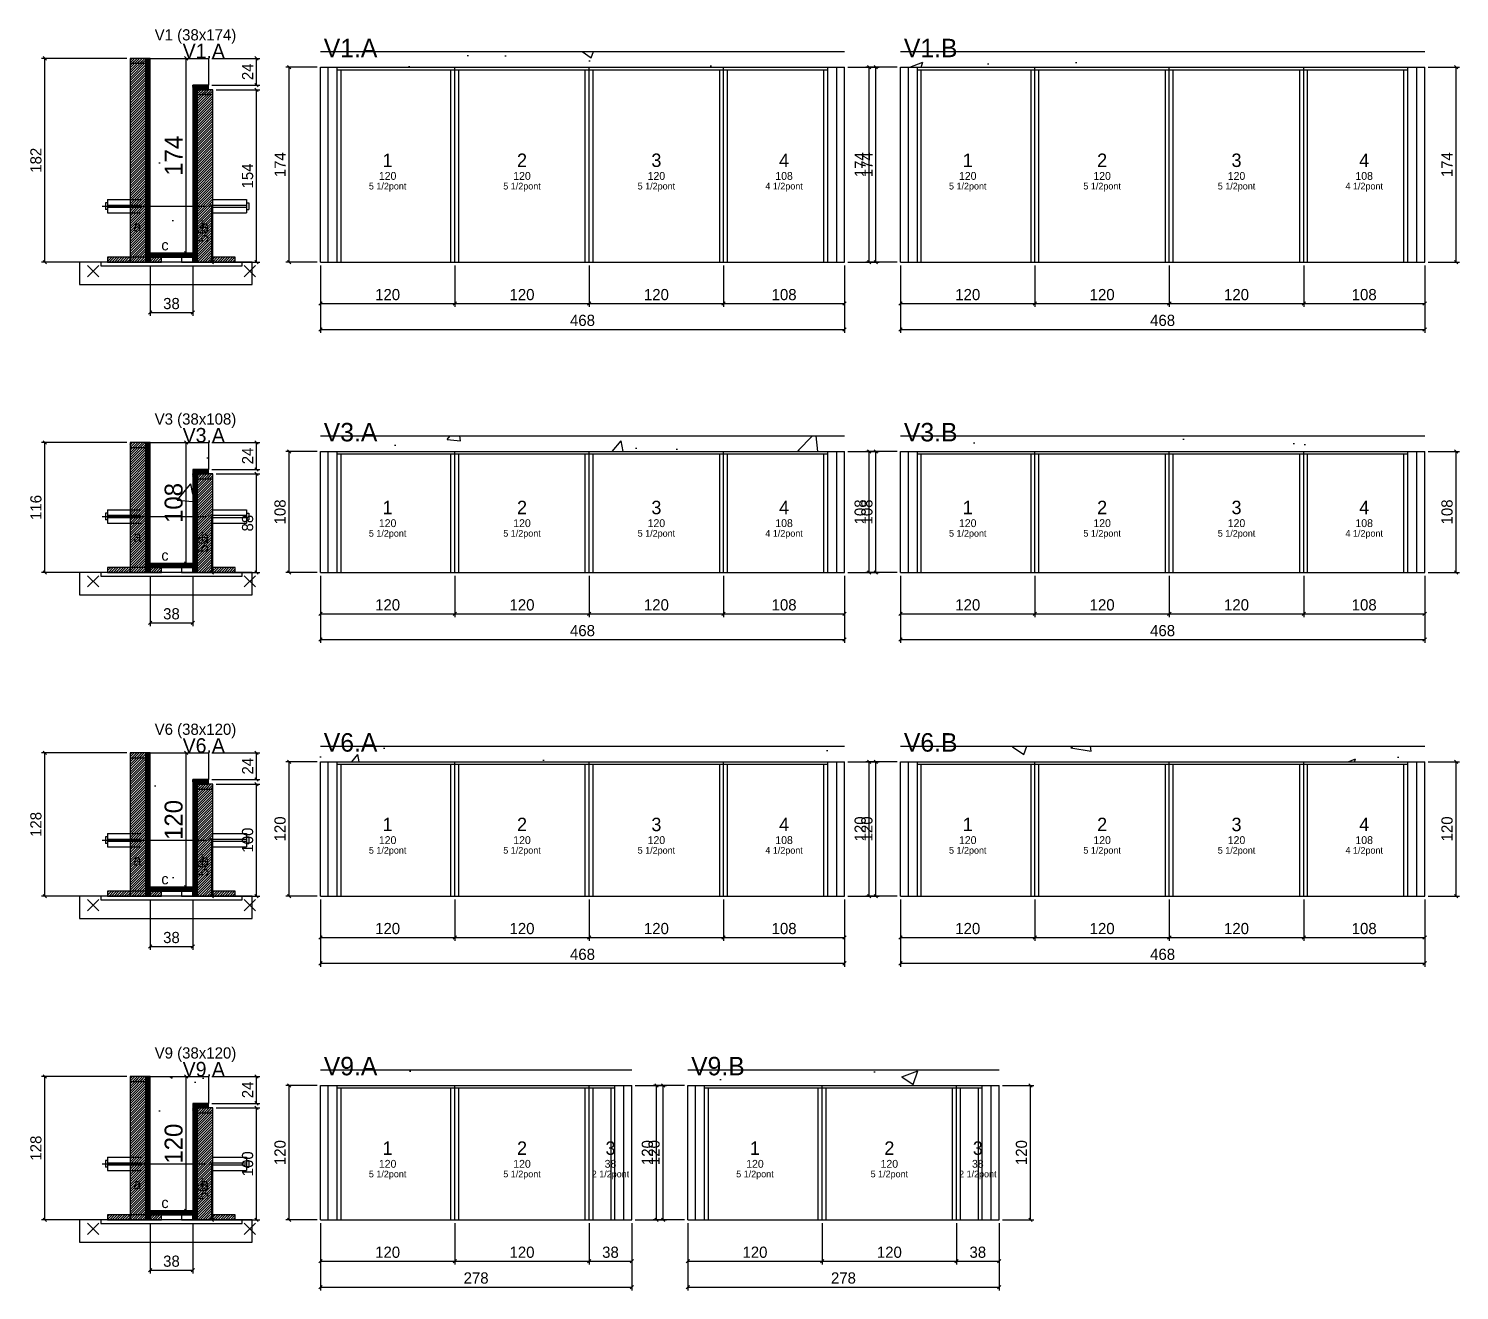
# Model space of a CAD drawing. Extents: x -69 to 3070, y -7854 to 1250.
# Drawn here: x -69 to 1209, y -7854 to -6727 of the extents above; entities that cross this region are included whole.
import ezdxf
from ezdxf.enums import TextEntityAlignment as Align

# ---------------------------------------------------------------- set-up
doc = ezdxf.new("R2010")
doc.units = 0
for name, color, linetype in [('5', 5, 'Continuous'), ('barrote', 126, 'Continuous'), ('CONCRETO', 251, 'Continuous'), ('COTA', 241, 'Continuous'), ('Cota Seção (2x)', 241, 'Continuous'), ('detalhes', 7, 'Continuous'), ('Hachura', 251, 'Continuous'), ('Madeira', 126, 'Continuous'), ('NOMENCLATURA', 7, 'Continuous'), ('Painéis', 200, 'Continuous'), ('presilha', 224, 'Continuous'), ('SARR_2.2x7', 40, 'Continuous'), ('SARR_3.5x7', 81, 'Continuous'), ('SCO-LAJ', 224, 'Continuous'), ('TENSOR', 224, 'Continuous'), ('texto', 7, 'Continuous'), ('Texto Seção', 7, 'Continuous')]:
    doc.layers.add(name, color=color, linetype=linetype)
doc.dimstyles.new('PAINEL', dxfattribs={"dimtxt": 10, "dimasz": 3, "dimexe": 3, "dimexo": 3, "dimgap": 3, "dimtad": 1, "dimblk": 'OBLIQUE', "dimblk1": 'OBLIQUE', "dimcen": 2.5, "dimclrd": 4, "dimclre": 4, "dimclrt": 240, "dimazin": 3, "dimtfac": 1, "dimtmove": 0, "dimatfit": 3})
doc.dimstyles.new('SECAO2X', dxfattribs={"dimtxt": 16, "dimasz": 3, "dimexe": 3, "dimexo": 3, "dimgap": 3, "dimtad": 1, "dimblk": 'OBLIQUE', "dimblk1": 'OBLIQUE', "dimcen": 2.5, "dimclrd": 4, "dimclre": 4, "dimclrt": 240, "dimazin": 3, "dimtfac": 1, "dimtmove": 0, "dimatfit": 3})

# ---------------------------------------------------------------- blocks, each defined once
blk = doc.blocks.new('_OBLIQUE')
at = {"color": 0, "linetype": 'BYBLOCK'}
blk.add_line((-0.5, -0.5), (0.5, 0.5), dxfattribs=at)

msp = doc.modelspace()

# ---------------------------------------------------------------- hatches: boundary and pattern name
at = {"layer": 'Hachura'}
h = msp.add_hatch(dxfattribs=at)
h.set_pattern_fill('ANSI31', scale=0.5)
h.paths.add_polyline_path([(22, -6936), (36, -6936), (36, -6754), (22, -6754)])
h = msp.add_hatch(dxfattribs=at)
h.set_pattern_fill('ANSI31', scale=0.5)
h.paths.add_polyline_path([(22, -6758.4), (36, -6758.4), (36, -6754), (22, -6754)])
h = msp.add_hatch(dxfattribs=at)
h.set_pattern_fill('SOLID')
h.paths.add_polyline_path([(36, -6936), (40, -6936), (40, -6754), (36, -6754)])
h = msp.add_hatch(dxfattribs=at)
h.set_pattern_fill('AR-CONC')
h.paths.add_polyline_path([(40, -6928), (40, -6754), (92, -6754), (92, -6778), (78, -6778), (78, -6928)])
h = msp.add_hatch(dxfattribs=at)
h.set_pattern_fill('AR-CONC', scale=0.8)
h.paths.add_polyline_path([(192, -6762), (660, -6762), (660, -6748), (192, -6748)])
h = msp.add_hatch(dxfattribs=at)
h.set_pattern_fill('AR-CONC', scale=0.8)
h.paths.add_polyline_path([(710, -6762), (1178, -6762), (1178, -6748), (710, -6748)])
h = msp.add_hatch(dxfattribs=at)
h.set_pattern_fill('SOLID')
h.paths.add_polyline_path([(78, -6782), (92, -6782), (92, -6778), (78, -6778)])
h = msp.add_hatch(dxfattribs=at)
h.set_pattern_fill('SOLID')
h.paths.add_polyline_path([(78, -6936), (82, -6936), (82, -6782), (78, -6782)])
h = msp.add_hatch(dxfattribs=at)
h.set_pattern_fill('ANSI31', scale=0.5)
h.paths.add_polyline_path([(82, -6936), (96, -6936), (96, -6782), (82, -6782)])
h = msp.add_hatch(dxfattribs=at)
h.set_pattern_fill('ANSI31', scale=0.5)
h.paths.add_polyline_path([(82, -6786.4), (96, -6786.4), (96, -6782), (82, -6782)])
h = msp.add_hatch(dxfattribs=at)
h.set_pattern_fill('ANSI31', scale=0.5)
h.paths.add_polyline_path([(2, -6936), (22, -6936), (22, -6931.6), (2, -6931.6)])
h = msp.add_hatch(dxfattribs=at)
h.set_pattern_fill('SOLID')
h.paths.add_polyline_path([(40, -6931.6), (78, -6931.6), (78, -6928), (40, -6928)])
h = msp.add_hatch(dxfattribs=at)
h.set_pattern_fill('ANSI31', scale=0.5)
h.paths.add_polyline_path([(40, -6936), (50, -6936), (50, -6931.6), (40, -6931.6)])
h = msp.add_hatch(dxfattribs=at)
h.set_pattern_fill('ANSI31', scale=0.5)
h.paths.add_polyline_path([(96, -6936), (116, -6936), (116, -6931.6), (96, -6931.6)])
h = msp.add_hatch(dxfattribs=at)
h.set_pattern_fill('ANSI31', scale=0.5)
h.paths.add_polyline_path([(22, -7213), (36, -7213), (36, -7097), (22, -7097)])
h = msp.add_hatch(dxfattribs=at)
h.set_pattern_fill('ANSI31', scale=0.5)
h.paths.add_polyline_path([(22, -7101.4), (36, -7101.4), (36, -7097), (22, -7097)])
h = msp.add_hatch(dxfattribs=at)
h.set_pattern_fill('SOLID')
h.paths.add_polyline_path([(36, -7213), (40, -7213), (40, -7097), (36, -7097)])
h = msp.add_hatch(dxfattribs=at)
h.set_pattern_fill('AR-CONC')
h.paths.add_polyline_path([(40, -7205), (40, -7097), (92, -7097), (92, -7121), (78, -7121), (78, -7205)])
h = msp.add_hatch(dxfattribs=at)
h.set_pattern_fill('AR-CONC', scale=0.8)
h.paths.add_polyline_path([(192, -7105), (660, -7105), (660, -7091), (192, -7091)])
h = msp.add_hatch(dxfattribs=at)
h.set_pattern_fill('AR-CONC', scale=0.8)
h.paths.add_polyline_path([(710, -7105), (1178, -7105), (1178, -7091), (710, -7091)])
h = msp.add_hatch(dxfattribs=at)
h.set_pattern_fill('SOLID')
h.paths.add_polyline_path([(78, -7125), (92, -7125), (92, -7121), (78, -7121)])
h = msp.add_hatch(dxfattribs=at)
h.set_pattern_fill('SOLID')
h.paths.add_polyline_path([(78, -7213), (82, -7213), (82, -7125), (78, -7125)])
h = msp.add_hatch(dxfattribs=at)
h.set_pattern_fill('ANSI31', scale=0.5)
h.paths.add_polyline_path([(82, -7213), (96, -7213), (96, -7125), (82, -7125)])
h = msp.add_hatch(dxfattribs=at)
h.set_pattern_fill('ANSI31', scale=0.5)
h.paths.add_polyline_path([(82, -7129.4), (96, -7129.4), (96, -7125), (82, -7125)])
h = msp.add_hatch(dxfattribs=at)
h.set_pattern_fill('SOLID')
h.paths.add_polyline_path([(40, -7208.6), (78, -7208.6), (78, -7205), (40, -7205)])
h = msp.add_hatch(dxfattribs=at)
h.set_pattern_fill('ANSI31', scale=0.5)
h.paths.add_polyline_path([(2, -7213), (22, -7213), (22, -7208.6), (2, -7208.6)])
h = msp.add_hatch(dxfattribs=at)
h.set_pattern_fill('ANSI31', scale=0.5)
h.paths.add_polyline_path([(40, -7213), (50, -7213), (50, -7208.6), (40, -7208.6)])
h = msp.add_hatch(dxfattribs=at)
h.set_pattern_fill('ANSI31', scale=0.5)
h.paths.add_polyline_path([(96, -7213), (116, -7213), (116, -7208.6), (96, -7208.6)])
h = msp.add_hatch(dxfattribs=at)
h.set_pattern_fill('AR-CONC', scale=0.8)
h.paths.add_polyline_path([(192, -7382), (660, -7382), (660, -7368), (192, -7368)])
h = msp.add_hatch(dxfattribs=at)
h.set_pattern_fill('AR-CONC', scale=0.8)
h.paths.add_polyline_path([(710, -7382), (1178, -7382), (1178, -7368), (710, -7368)])
h = msp.add_hatch(dxfattribs=at)
h.set_pattern_fill('ANSI31', scale=0.5)
h.paths.add_polyline_path([(22, -7502), (36, -7502), (36, -7374), (22, -7374)])
h = msp.add_hatch(dxfattribs=at)
h.set_pattern_fill('ANSI31', scale=0.5)
h.paths.add_polyline_path([(22, -7378.4), (36, -7378.4), (36, -7374), (22, -7374)])
h = msp.add_hatch(dxfattribs=at)
h.set_pattern_fill('SOLID')
h.paths.add_polyline_path([(36, -7502), (40, -7502), (40, -7374), (36, -7374)])
h = msp.add_hatch(dxfattribs=at)
h.set_pattern_fill('AR-CONC')
h.paths.add_polyline_path([(40, -7494), (40, -7374), (92, -7374), (92, -7398), (78, -7398), (78, -7494)])
h = msp.add_hatch(dxfattribs=at)
h.set_pattern_fill('SOLID')
h.paths.add_polyline_path([(78, -7402), (92, -7402), (92, -7398), (78, -7398)])
h = msp.add_hatch(dxfattribs=at)
h.set_pattern_fill('SOLID')
h.paths.add_polyline_path([(78, -7502), (82, -7502), (82, -7402), (78, -7402)])
h = msp.add_hatch(dxfattribs=at)
h.set_pattern_fill('ANSI31', scale=0.5)
h.paths.add_polyline_path([(82, -7502), (96, -7502), (96, -7402), (82, -7402)])
h = msp.add_hatch(dxfattribs=at)
h.set_pattern_fill('ANSI31', scale=0.5)
h.paths.add_polyline_path([(82, -7406.4), (96, -7406.4), (96, -7402), (82, -7402)])
h = msp.add_hatch(dxfattribs=at)
h.set_pattern_fill('ANSI31', scale=0.5)
h.paths.add_polyline_path([(2, -7502), (22, -7502), (22, -7497.6), (2, -7497.6)])
h = msp.add_hatch(dxfattribs=at)
h.set_pattern_fill('SOLID')
h.paths.add_polyline_path([(40, -7497.6), (78, -7497.6), (78, -7494), (40, -7494)])
h = msp.add_hatch(dxfattribs=at)
h.set_pattern_fill('ANSI31', scale=0.5)
h.paths.add_polyline_path([(40, -7502), (50, -7502), (50, -7497.6), (40, -7497.6)])
h = msp.add_hatch(dxfattribs=at)
h.set_pattern_fill('ANSI31', scale=0.5)
h.paths.add_polyline_path([(96, -7502), (116, -7502), (116, -7497.6), (96, -7497.6)])
h = msp.add_hatch(dxfattribs=at)
h.set_pattern_fill('ANSI31', scale=0.5)
h.paths.add_polyline_path([(22, -7791), (36, -7791), (36, -7663), (22, -7663)])
h = msp.add_hatch(dxfattribs=at)
h.set_pattern_fill('ANSI31', scale=0.5)
h.paths.add_polyline_path([(22, -7667.4), (36, -7667.4), (36, -7663), (22, -7663)])
h = msp.add_hatch(dxfattribs=at)
h.set_pattern_fill('SOLID')
h.paths.add_polyline_path([(36, -7791), (40, -7791), (40, -7663), (36, -7663)])
h = msp.add_hatch(dxfattribs=at)
h.set_pattern_fill('AR-CONC')
h.paths.add_polyline_path([(40, -7783), (40, -7663), (92, -7663), (92, -7687), (78, -7687), (78, -7783)])
h = msp.add_hatch(dxfattribs=at)
h.set_pattern_fill('AR-CONC', scale=0.8)
h.paths.add_polyline_path([(192, -7671), (470, -7671), (470, -7657), (192, -7657)])
h = msp.add_hatch(dxfattribs=at)
h.set_pattern_fill('AR-CONC', scale=0.8)
h.paths.add_polyline_path([(520, -7671), (798, -7671), (798, -7657), (520, -7657)])
h = msp.add_hatch(dxfattribs=at)
h.set_pattern_fill('SOLID')
h.paths.add_polyline_path([(78, -7691), (92, -7691), (92, -7687), (78, -7687)])
h = msp.add_hatch(dxfattribs=at)
h.set_pattern_fill('SOLID')
h.paths.add_polyline_path([(78, -7791), (82, -7791), (82, -7691), (78, -7691)])
h = msp.add_hatch(dxfattribs=at)
h.set_pattern_fill('ANSI31', scale=0.5)
h.paths.add_polyline_path([(82, -7791), (96, -7791), (96, -7691), (82, -7691)])
h = msp.add_hatch(dxfattribs=at)
h.set_pattern_fill('ANSI31', scale=0.5)
h.paths.add_polyline_path([(82, -7695.4), (96, -7695.4), (96, -7691), (82, -7691)])
h = msp.add_hatch(dxfattribs=at)
h.set_pattern_fill('ANSI31', scale=0.5)
h.paths.add_polyline_path([(2, -7791), (22, -7791), (22, -7786.6), (2, -7786.6)])
h = msp.add_hatch(dxfattribs=at)
h.set_pattern_fill('SOLID')
h.paths.add_polyline_path([(40, -7786.6), (78, -7786.6), (78, -7783), (40, -7783)])
h = msp.add_hatch(dxfattribs=at)
h.set_pattern_fill('ANSI31', scale=0.5)
h.paths.add_polyline_path([(40, -7791), (50, -7791), (50, -7786.6), (40, -7786.6)])
h = msp.add_hatch(dxfattribs=at)
h.set_pattern_fill('ANSI31', scale=0.5)
h.paths.add_polyline_path([(96, -7791), (116, -7791), (116, -7786.6), (96, -7786.6)])

# ---------------------------------------------------------------- linework, layer by layer
for p, q in [((0, -6883), (0, -6889)), ((2, -6883), (0, -6883)), ((2, -6880), (32, -6880)), ((2, -6880), (2, -6892)), ((2, -6885), (32, -6885)), ((96, -6880), (126, -6880)), ((96, -6885), (126, -6885)), ((126, -6880), (126, -6892)), ((126, -6883), (128, -6883)), ((128, -6883), (128, -6889)), ((2, -6889), (0, -6889)), ((2, -6887), (32, -6887)), ((2, -6892), (32, -6892)), ((96, -6887), (126, -6887)), ((96, -6892), (126, -6892)), ((126, -6889), (128, -6889)), ((0, -7160), (0, -7166)), ((2, -7160), (0, -7160)), ((2, -7166), (0, -7166)), ((2, -7157), (32, -7157)), ((2, -7157), (2, -7169)), ((2, -7162), (32, -7162)), ((2, -7164), (32, -7164)), ((96, -7157), (126, -7157)), ((96, -7162), (126, -7162)), ((96, -7164), (126, -7164)), ((126, -7157), (126, -7169)), ((126, -7160), (128, -7160)), ((126, -7166), (128, -7166)), ((128, -7160), (128, -7166)), ((2, -7169), (32, -7169)), ((96, -7169), (126, -7169)), ((2, -7446), (32, -7446)), ((2, -7446), (2, -7458)), ((96, -7446), (126, -7446)), ((126, -7446), (126, -7458)), ((0, -7449), (0, -7455)), ((2, -7449), (0, -7449)), ((2, -7455), (0, -7455)), ((2, -7451), (32, -7451)), ((2, -7453), (32, -7453)), ((2, -7458), (32, -7458)), ((96, -7451), (126, -7451)), ((96, -7453), (126, -7453)), ((96, -7458), (126, -7458)), ((126, -7449), (128, -7449)), ((126, -7455), (128, -7455)), ((128, -7449), (128, -7455)), ((0, -7738), (0, -7744)), ((2, -7738), (0, -7738)), ((2, -7735), (32, -7735)), ((2, -7735), (2, -7747)), ((2, -7740), (32, -7740)), ((2, -7742), (32, -7742)), ((96, -7735), (126, -7735)), ((96, -7740), (126, -7740)), ((96, -7742), (126, -7742)), ((126, -7735), (126, -7747)), ((126, -7738), (128, -7738)), ((128, -7738), (128, -7744)), ((2, -7744), (0, -7744)), ((2, -7747), (32, -7747)), ((96, -7747), (126, -7747)), ((126, -7744), (128, -7744))]:
    msp.add_line(p, q)
at = {"layer": 'barrote'}
for points in [[(-23, -6956), (131, -6956), (131, -6936), (-23, -6936)], [(-23, -7233), (131, -7233), (131, -7213), (-23, -7213)], [(-23, -7522), (131, -7522), (131, -7502), (-23, -7502)], [(-23, -7811), (131, -7811), (131, -7791), (-23, -7791)]]:
    msp.add_lwpolyline(points, close=True, dxfattribs=at)
at = {"layer": 'CONCRETO'}
for p, q in [((192, -6748), (660, -6748)), ((710, -6748), (1178, -6748)), ((192, -7091), (660, -7091)), ((710, -7091), (1178, -7091)), ((192, -7368), (660, -7368)), ((710, -7368), (1178, -7368)), ((192, -7657), (470, -7657)), ((520, -7657), (798, -7657))]:
    msp.add_line(p, q, dxfattribs=at)
for points in [[(40, -6928), (40, -6754), (92, -6754), (92, -6778), (78, -6778), (78, -6928)], [(40, -7205), (40, -7097), (92, -7097), (92, -7121), (78, -7121), (78, -7205)], [(40, -7494), (40, -7374), (92, -7374), (92, -7398), (78, -7398), (78, -7494)], [(40, -7783), (40, -7663), (92, -7663), (92, -7687), (78, -7687), (78, -7783)]]:
    msp.add_lwpolyline(points, close=True, dxfattribs=at)
at = {"layer": 'Madeira'}
for points in [[(22, -6936), (36, -6936), (36, -6754), (22, -6754)], [(22, -6758.4), (36, -6758.4), (36, -6754), (22, -6754)], [(82, -6936), (96, -6936), (96, -6782), (82, -6782)], [(82, -6786.4), (96, -6786.4), (96, -6782), (82, -6782)], [(2, -6936), (22, -6936), (22, -6931.6), (2, -6931.6)], [(22, -6936), (36, -6936), (36, -6931.6), (22, -6931.6)], [(40, -6936), (50, -6936), (50, -6931.6), (40, -6931.6)], [(68, -6936), (78, -6936), (78, -6931.6), (68, -6931.6)], [(96, -6936), (116, -6936), (116, -6931.6), (96, -6931.6)], [(22, -7213), (36, -7213), (36, -7097), (22, -7097)], [(22, -7101.4), (36, -7101.4), (36, -7097), (22, -7097)], [(82, -7213), (96, -7213), (96, -7125), (82, -7125)], [(82, -7129.4), (96, -7129.4), (96, -7125), (82, -7125)], [(2, -7213), (22, -7213), (22, -7208.6), (2, -7208.6)], [(22, -7213), (36, -7213), (36, -7208.6), (22, -7208.6)], [(40, -7213), (50, -7213), (50, -7208.6), (40, -7208.6)], [(68, -7213), (78, -7213), (78, -7208.6), (68, -7208.6)], [(96, -7213), (116, -7213), (116, -7208.6), (96, -7208.6)], [(22, -7502), (36, -7502), (36, -7374), (22, -7374)], [(22, -7378.4), (36, -7378.4), (36, -7374), (22, -7374)], [(82, -7502), (96, -7502), (96, -7402), (82, -7402)], [(82, -7406.4), (96, -7406.4), (96, -7402), (82, -7402)], [(2, -7502), (22, -7502), (22, -7497.6), (2, -7497.6)], [(22, -7502), (36, -7502), (36, -7497.6), (22, -7497.6)], [(40, -7502), (50, -7502), (50, -7497.6), (40, -7497.6)], [(68, -7502), (78, -7502), (78, -7497.6), (68, -7497.6)], [(96, -7502), (116, -7502), (116, -7497.6), (96, -7497.6)], [(22, -7791), (36, -7791), (36, -7663), (22, -7663)], [(22, -7667.4), (36, -7667.4), (36, -7663), (22, -7663)], [(82, -7791), (96, -7791), (96, -7691), (82, -7691)], [(82, -7695.4), (96, -7695.4), (96, -7691), (82, -7691)], [(2, -7791), (22, -7791), (22, -7786.6), (2, -7786.6)], [(22, -7791), (36, -7791), (36, -7786.6), (22, -7786.6)], [(40, -7791), (50, -7791), (50, -7786.6), (40, -7786.6)], [(68, -7791), (78, -7791), (78, -7786.6), (68, -7786.6)], [(96, -7791), (116, -7791), (116, -7786.6), (96, -7786.6)]]:
    msp.add_lwpolyline(points, close=True, dxfattribs=at)
at = {"layer": 'Painéis'}
for p, q in [((192, -6762), (660, -6762)), ((192, -6762), (312, -6762)), ((192, -6936), (192, -6762)), ((312, -6936), (312, -6762)), ((312, -6762), (432, -6762)), ((312, -6936), (312, -6762)), ((432, -6936), (432, -6762)), ((432, -6762), (552, -6762)), ((432, -6936), (432, -6762)), ((552, -6936), (552, -6762)), ((552, -6762), (660, -6762)), ((552, -6936), (552, -6762)), ((660, -6936), (660, -6762)), ((710, -6762), (1178, -6762)), ((710, -6762), (830, -6762)), ((710, -6936), (710, -6762)), ((830, -6936), (830, -6762)), ((830, -6762), (950, -6762)), ((830, -6936), (830, -6762)), ((950, -6936), (950, -6762)), ((950, -6762), (1070, -6762)), ((950, -6936), (950, -6762)), ((1070, -6936), (1070, -6762)), ((1070, -6762), (1178, -6762)), ((1070, -6936), (1070, -6762)), ((1178, -6936), (1178, -6762)), ((192, -6936), (660, -6936)), ((192, -6936), (312, -6936)), ((312, -6936), (432, -6936)), ((432, -6936), (552, -6936)), ((552, -6936), (660, -6936)), ((710, -6936), (1178, -6936)), ((710, -6936), (830, -6936)), ((830, -6936), (950, -6936)), ((950, -6936), (1070, -6936)), ((1070, -6936), (1178, -6936)), ((192, -7105), (660, -7105)), ((192, -7105), (312, -7105)), ((192, -7213), (192, -7105)), ((312, -7213), (312, -7105)), ((312, -7105), (432, -7105)), ((312, -7213), (312, -7105)), ((432, -7213), (432, -7105)), ((432, -7105), (552, -7105)), ((432, -7213), (432, -7105)), ((552, -7213), (552, -7105)), ((552, -7105), (660, -7105)), ((552, -7213), (552, -7105)), ((660, -7213), (660, -7105)), ((710, -7105), (1178, -7105)), ((710, -7105), (830, -7105)), ((710, -7213), (710, -7105)), ((830, -7213), (830, -7105)), ((830, -7105), (950, -7105)), ((830, -7213), (830, -7105)), ((950, -7213), (950, -7105)), ((950, -7105), (1070, -7105)), ((950, -7213), (950, -7105)), ((1070, -7213), (1070, -7105)), ((1070, -7105), (1178, -7105)), ((1070, -7213), (1070, -7105)), ((1178, -7213), (1178, -7105)), ((192, -7213), (660, -7213)), ((192, -7213), (312, -7213)), ((312, -7213), (432, -7213)), ((432, -7213), (552, -7213)), ((552, -7213), (660, -7213)), ((710, -7213), (1178, -7213)), ((710, -7213), (830, -7213)), ((830, -7213), (950, -7213)), ((950, -7213), (1070, -7213)), ((1070, -7213), (1178, -7213)), ((192, -7382), (660, -7382)), ((192, -7382), (312, -7382)), ((192, -7502), (192, -7382)), ((312, -7502), (312, -7382)), ((312, -7382), (432, -7382)), ((312, -7502), (312, -7382)), ((432, -7502), (432, -7382)), ((432, -7382), (552, -7382)), ((432, -7502), (432, -7382)), ((552, -7502), (552, -7382)), ((552, -7382), (660, -7382)), ((552, -7502), (552, -7382)), ((660, -7502), (660, -7382)), ((710, -7382), (1178, -7382)), ((710, -7382), (830, -7382)), ((710, -7502), (710, -7382)), ((830, -7502), (830, -7382)), ((830, -7382), (950, -7382)), ((830, -7502), (830, -7382)), ((950, -7502), (950, -7382)), ((950, -7382), (1070, -7382)), ((950, -7502), (950, -7382)), ((1070, -7502), (1070, -7382)), ((1070, -7382), (1178, -7382)), ((1070, -7502), (1070, -7382)), ((1178, -7502), (1178, -7382)), ((192, -7502), (660, -7502)), ((192, -7502), (312, -7502)), ((312, -7502), (432, -7502)), ((432, -7502), (552, -7502)), ((552, -7502), (660, -7502)), ((710, -7502), (1178, -7502)), ((710, -7502), (830, -7502)), ((830, -7502), (950, -7502)), ((950, -7502), (1070, -7502)), ((1070, -7502), (1178, -7502)), ((192, -7671), (470, -7671)), ((192, -7671), (312, -7671)), ((192, -7791), (192, -7671)), ((312, -7791), (312, -7671)), ((312, -7671), (432, -7671)), ((312, -7791), (312, -7671)), ((432, -7791), (432, -7671)), ((432, -7671), (470, -7671)), ((432, -7791), (432, -7671)), ((470, -7791), (470, -7671)), ((520, -7671), (798, -7671)), ((520, -7671), (640, -7671)), ((520, -7791), (520, -7671)), ((640, -7791), (640, -7671)), ((640, -7671), (760, -7671)), ((640, -7791), (640, -7671)), ((760, -7791), (760, -7671)), ((760, -7671), (798, -7671)), ((760, -7791), (760, -7671)), ((798, -7791), (798, -7671)), ((192, -7791), (470, -7791)), ((192, -7791), (312, -7791)), ((312, -7791), (432, -7791)), ((432, -7791), (470, -7791)), ((520, -7791), (798, -7791)), ((520, -7791), (640, -7791)), ((640, -7791), (760, -7791)), ((760, -7791), (798, -7791))]:
    msp.add_line(p, q, dxfattribs=at)
at = {"layer": 'Painéis', "color": 0}
for p, q in [((312, -6936), (312, -6762)), ((432, -6936), (432, -6762)), ((552, -6936), (552, -6762)), ((830, -6936), (830, -6762)), ((950, -6936), (950, -6762)), ((1070, -6936), (1070, -6762)), ((312, -7213), (312, -7105)), ((432, -7213), (432, -7105)), ((552, -7213), (552, -7105)), ((830, -7213), (830, -7105)), ((950, -7213), (950, -7105)), ((1070, -7213), (1070, -7105)), ((312, -7502), (312, -7382)), ((432, -7502), (432, -7382)), ((552, -7502), (552, -7382)), ((830, -7502), (830, -7382)), ((950, -7502), (950, -7382)), ((1070, -7502), (1070, -7382)), ((312, -7791), (312, -7671)), ((432, -7791), (432, -7671)), ((640, -7791), (640, -7671)), ((760, -7791), (760, -7671))]:
    msp.add_line(p, q, dxfattribs=at)
at = {"layer": 'Painéis'}
for points in [[(36, -6936), (40, -6936), (40, -6754), (36, -6754)], [(78, -6782), (92, -6782), (92, -6778), (78, -6778)], [(78, -6936), (82, -6936), (82, -6782), (78, -6782)], [(40, -6931.6), (78, -6931.6), (78, -6928), (40, -6928)], [(36, -7213), (40, -7213), (40, -7097), (36, -7097)], [(78, -7125), (92, -7125), (92, -7121), (78, -7121)], [(78, -7213), (82, -7213), (82, -7125), (78, -7125)], [(40, -7208.6), (78, -7208.6), (78, -7205), (40, -7205)], [(36, -7502), (40, -7502), (40, -7374), (36, -7374)], [(78, -7402), (92, -7402), (92, -7398), (78, -7398)], [(78, -7502), (82, -7502), (82, -7402), (78, -7402)], [(40, -7497.6), (78, -7497.6), (78, -7494), (40, -7494)], [(36, -7791), (40, -7791), (40, -7663), (36, -7663)], [(78, -7691), (92, -7691), (92, -7687), (78, -7687)], [(78, -7791), (82, -7791), (82, -7691), (78, -7691)], [(40, -7786.6), (78, -7786.6), (78, -7783), (40, -7783)]]:
    msp.add_lwpolyline(points, close=True, dxfattribs=at)
at = {"layer": 'presilha'}
for p, q in [((-16, -6949), (-6, -6939)), ((-16, -6939), (-6, -6949)), ((124, -6949), (134, -6939)), ((124, -6939), (134, -6949)), ((-16, -7226), (-6, -7216)), ((-16, -7216), (-6, -7226)), ((124, -7226), (134, -7216)), ((124, -7216), (134, -7226)), ((-16, -7515), (-6, -7505)), ((-16, -7505), (-6, -7515)), ((124, -7515), (134, -7505)), ((124, -7505), (134, -7515)), ((-16, -7804), (-6, -7794)), ((-16, -7794), (-6, -7804)), ((124, -7804), (134, -7794)), ((124, -7794), (134, -7804))]:
    msp.add_line(p, q, dxfattribs=at)
at = {"layer": 'SARR_2.2x7'}
for p, q in [((199, -6936), (199, -6762)), ((207, -6764.2), (312, -6764.2)), ((312, -6764.2), (432, -6764.2)), ((432, -6764.2), (552, -6764.2)), ((552, -6764.2), (645, -6764.2)), ((653, -6936), (653, -6762)), ((717, -6936), (717, -6762)), ((725, -6764.2), (830, -6764.2)), ((830, -6764.2), (950, -6764.2)), ((950, -6764.2), (1070, -6764.2)), ((1070, -6764.2), (1163, -6764.2)), ((1171, -6936), (1171, -6762)), ((199, -7213), (199, -7105)), ((207, -7107.2), (312, -7107.2)), ((312, -7107.2), (432, -7107.2)), ((432, -7107.2), (552, -7107.2)), ((552, -7107.2), (645, -7107.2)), ((653, -7213), (653, -7105)), ((717, -7213), (717, -7105)), ((725, -7107.2), (830, -7107.2)), ((830, -7107.2), (950, -7107.2)), ((950, -7107.2), (1070, -7107.2)), ((1070, -7107.2), (1163, -7107.2)), ((1171, -7213), (1171, -7105)), ((199, -7502), (199, -7382)), ((207, -7384.2), (312, -7384.2)), ((312, -7384.2), (432, -7384.2)), ((432, -7384.2), (552, -7384.2)), ((552, -7384.2), (645, -7384.2)), ((653, -7502), (653, -7382)), ((717, -7502), (717, -7382)), ((725, -7384.2), (830, -7384.2)), ((830, -7384.2), (950, -7384.2)), ((950, -7384.2), (1070, -7384.2)), ((1070, -7384.2), (1163, -7384.2)), ((1171, -7502), (1171, -7382)), ((199, -7791), (199, -7671)), ((207, -7673.2), (312, -7673.2)), ((312, -7673.2), (432, -7673.2)), ((432, -7673.2), (455, -7673.2)), ((463, -7791), (463, -7671)), ((527, -7791), (527, -7671)), ((535, -7673.2), (640, -7673.2)), ((640, -7673.2), (760, -7673.2)), ((760, -7673.2), (783, -7673.2)), ((791, -7791), (791, -7671))]:
    msp.add_line(p, q, dxfattribs=at)
at = {"layer": 'SARR_3.5x7'}
for p, q in [((207, -6936), (207, -6762)), ((210.5, -6936), (210.5, -6764.2)), ((308.5, -6936), (308.5, -6764.2)), ((312, -6936), (312, -6762)), ((312, -6936), (312, -6762)), ((315.5, -6936), (315.5, -6764.2)), ((428.5, -6936), (428.5, -6764.2)), ((432, -6936), (432, -6762)), ((432, -6936), (432, -6762)), ((435.5, -6936), (435.5, -6764.2)), ((548.5, -6936), (548.5, -6764.2)), ((552, -6936), (552, -6762)), ((552, -6936), (552, -6762)), ((555.5, -6936), (555.5, -6764.2)), ((641.5, -6936), (641.5, -6764.2)), ((645, -6936), (645, -6762)), ((725, -6936), (725, -6762)), ((728.5, -6936), (728.5, -6764.2)), ((826.5, -6936), (826.5, -6764.2)), ((830, -6936), (830, -6762)), ((830, -6936), (830, -6762)), ((833.5, -6936), (833.5, -6764.2)), ((946.5, -6936), (946.5, -6764.2)), ((950, -6936), (950, -6762)), ((950, -6936), (950, -6762)), ((953.5, -6936), (953.5, -6764.2)), ((1066.5, -6936), (1066.5, -6764.2)), ((1070, -6936), (1070, -6762)), ((1070, -6936), (1070, -6762)), ((1073.5, -6936), (1073.5, -6764.2)), ((1159.5, -6936), (1159.5, -6764.2)), ((1163, -6936), (1163, -6762)), ((207, -6936), (210.5, -6936)), ((308.5, -6936), (312, -6936)), ((312, -6936), (315.5, -6936)), ((428.5, -6936), (432, -6936)), ((432, -6936), (435.5, -6936)), ((548.5, -6936), (552, -6936)), ((552, -6936), (555.5, -6936)), ((641.5, -6936), (645, -6936)), ((725, -6936), (728.5, -6936)), ((826.5, -6936), (830, -6936)), ((830, -6936), (833.5, -6936)), ((946.5, -6936), (950, -6936)), ((950, -6936), (953.5, -6936)), ((1066.5, -6936), (1070, -6936)), ((1070, -6936), (1073.5, -6936)), ((1159.5, -6936), (1163, -6936)), ((207, -7213), (207, -7105)), ((210.5, -7213), (210.5, -7107.2)), ((308.5, -7213), (308.5, -7107.2)), ((312, -7213), (312, -7105)), ((312, -7213), (312, -7105)), ((315.5, -7213), (315.5, -7107.2)), ((428.5, -7213), (428.5, -7107.2)), ((432, -7213), (432, -7105)), ((432, -7213), (432, -7105)), ((435.5, -7213), (435.5, -7107.2)), ((548.5, -7213), (548.5, -7107.2)), ((552, -7213), (552, -7105)), ((552, -7213), (552, -7105)), ((555.5, -7213), (555.5, -7107.2)), ((641.5, -7213), (641.5, -7107.2)), ((645, -7213), (645, -7105)), ((725, -7213), (725, -7105)), ((728.5, -7213), (728.5, -7107.2)), ((826.5, -7213), (826.5, -7107.2)), ((830, -7213), (830, -7105)), ((830, -7213), (830, -7105)), ((833.5, -7213), (833.5, -7107.2)), ((946.5, -7213), (946.5, -7107.2)), ((950, -7213), (950, -7105)), ((950, -7213), (950, -7105)), ((953.5, -7213), (953.5, -7107.2)), ((1066.5, -7213), (1066.5, -7107.2)), ((1070, -7213), (1070, -7105)), ((1070, -7213), (1070, -7105)), ((1073.5, -7213), (1073.5, -7107.2)), ((1159.5, -7213), (1159.5, -7107.2)), ((1163, -7213), (1163, -7105)), ((207, -7213), (210.5, -7213)), ((308.5, -7213), (312, -7213)), ((312, -7213), (315.5, -7213)), ((428.5, -7213), (432, -7213)), ((432, -7213), (435.5, -7213)), ((548.5, -7213), (552, -7213)), ((552, -7213), (555.5, -7213)), ((641.5, -7213), (645, -7213)), ((725, -7213), (728.5, -7213)), ((826.5, -7213), (830, -7213)), ((830, -7213), (833.5, -7213)), ((946.5, -7213), (950, -7213)), ((950, -7213), (953.5, -7213)), ((1066.5, -7213), (1070, -7213)), ((1070, -7213), (1073.5, -7213)), ((1159.5, -7213), (1163, -7213)), ((207, -7502), (207, -7382)), ((210.5, -7502), (210.5, -7384.2)), ((308.5, -7502), (308.5, -7384.2)), ((312, -7502), (312, -7382)), ((312, -7502), (312, -7382)), ((315.5, -7502), (315.5, -7384.2)), ((428.5, -7502), (428.5, -7384.2)), ((432, -7502), (432, -7382)), ((432, -7502), (432, -7382)), ((435.5, -7502), (435.5, -7384.2)), ((548.5, -7502), (548.5, -7384.2)), ((552, -7502), (552, -7382)), ((552, -7502), (552, -7382)), ((555.5, -7502), (555.5, -7384.2)), ((641.5, -7502), (641.5, -7384.2)), ((645, -7502), (645, -7382)), ((725, -7502), (725, -7382)), ((728.5, -7502), (728.5, -7384.2)), ((826.5, -7502), (826.5, -7384.2)), ((830, -7502), (830, -7382)), ((830, -7502), (830, -7382)), ((833.5, -7502), (833.5, -7384.2)), ((946.5, -7502), (946.5, -7384.2)), ((950, -7502), (950, -7382)), ((950, -7502), (950, -7382)), ((953.5, -7502), (953.5, -7384.2)), ((1066.5, -7502), (1066.5, -7384.2)), ((1070, -7502), (1070, -7382)), ((1070, -7502), (1070, -7382)), ((1073.5, -7502), (1073.5, -7384.2)), ((1159.5, -7502), (1159.5, -7384.2)), ((1163, -7502), (1163, -7382)), ((207, -7502), (210.5, -7502)), ((308.5, -7502), (312, -7502)), ((312, -7502), (315.5, -7502)), ((428.5, -7502), (432, -7502)), ((432, -7502), (435.5, -7502)), ((548.5, -7502), (552, -7502)), ((552, -7502), (555.5, -7502)), ((641.5, -7502), (645, -7502)), ((725, -7502), (728.5, -7502)), ((826.5, -7502), (830, -7502)), ((830, -7502), (833.5, -7502)), ((946.5, -7502), (950, -7502)), ((950, -7502), (953.5, -7502)), ((1066.5, -7502), (1070, -7502)), ((1070, -7502), (1073.5, -7502)), ((1159.5, -7502), (1163, -7502)), ((207, -7791), (207, -7671)), ((210.5, -7791), (210.5, -7673.2)), ((308.5, -7791), (308.5, -7673.2)), ((312, -7791), (312, -7671)), ((312, -7791), (312, -7671)), ((315.5, -7791), (315.5, -7673.2)), ((428.5, -7791), (428.5, -7673.2)), ((432, -7791), (432, -7671)), ((432, -7791), (432, -7671)), ((435.5, -7791), (435.5, -7673.2)), ((451.5, -7791), (451.5, -7673.2)), ((455, -7791), (455, -7671)), ((535, -7791), (535, -7671)), ((538.5, -7791), (538.5, -7673.2)), ((636.5, -7791), (636.5, -7673.2)), ((640, -7791), (640, -7671)), ((640, -7791), (640, -7671)), ((643.5, -7791), (643.5, -7673.2)), ((756.5, -7791), (756.5, -7673.2)), ((760, -7791), (760, -7671)), ((760, -7791), (760, -7671)), ((763.5, -7791), (763.5, -7673.2)), ((779.5, -7791), (779.5, -7673.2)), ((783, -7791), (783, -7671)), ((207, -7791), (210.5, -7791)), ((308.5, -7791), (312, -7791)), ((312, -7791), (315.5, -7791)), ((428.5, -7791), (432, -7791)), ((432, -7791), (435.5, -7791)), ((451.5, -7791), (455, -7791)), ((535, -7791), (538.5, -7791)), ((636.5, -7791), (640, -7791)), ((640, -7791), (643.5, -7791)), ((756.5, -7791), (760, -7791)), ((760, -7791), (763.5, -7791)), ((779.5, -7791), (783, -7791))]:
    msp.add_line(p, q, dxfattribs=at)
at = {"layer": 'SCO-LAJ'}
for points in [[(-4, -6939.2), (122, -6939.2), (122, -6936), (-4, -6936)], [(-4, -7216.2), (122, -7216.2), (122, -7213), (-4, -7213)], [(-4, -7505.2), (122, -7505.2), (122, -7502), (-4, -7502)], [(-4, -7794.2), (122, -7794.2), (122, -7791), (-4, -7791)]]:
    msp.add_lwpolyline(points, close=True, dxfattribs=at)
at = {"layer": 'TENSOR'}
for p, q in [((-3, -6886), (90, -6886)), ((-3, -7163), (90, -7163)), ((-3, -7452), (90, -7452)), ((-3, -7741), (90, -7741))]:
    msp.add_line(p, q, dxfattribs=at)

# ---------------------------------------------------------------- texts
at = {"layer": '5'}
for s, height, p in [('1', 12, (252, -6845)), ('2', 12, (372, -6845)), ('3', 12, (492, -6845)), ('4', 12, (606, -6845)), ('1', 12, (770, -6845)), ('2', 12, (890, -6845)), ('3', 12, (1010, -6845)), ('4', 12, (1124, -6845)), ('120', 7, (252, -6859)), ('120', 7, (372, -6859)), ('120', 7, (492, -6859)), ('108', 7, (606, -6859)), ('120', 7, (770, -6859)), ('120', 7, (890, -6859)), ('120', 7, (1010, -6859)), ('108', 7, (1124, -6859)), ('1', 12, (252, -7155)), ('2', 12, (372, -7155)), ('3', 12, (492, -7155)), ('4', 12, (606, -7155)), ('1', 12, (770, -7155)), ('2', 12, (890, -7155)), ('3', 12, (1010, -7155)), ('4', 12, (1124, -7155)), ('120', 7, (252, -7169)), ('120', 7, (372, -7169)), ('120', 7, (492, -7169)), ('108', 7, (606, -7169)), ('120', 7, (770, -7169)), ('120', 7, (890, -7169)), ('120', 7, (1010, -7169)), ('108', 7, (1124, -7169)), ('1', 12, (252, -7438)), ('2', 12, (372, -7438)), ('3', 12, (492, -7438)), ('4', 12, (606, -7438)), ('1', 12, (770, -7438)), ('2', 12, (890, -7438)), ('3', 12, (1010, -7438)), ('4', 12, (1124, -7438)), ('120', 7, (252, -7452)), ('120', 7, (372, -7452)), ('120', 7, (492, -7452)), ('108', 7, (606, -7452)), ('120', 7, (770, -7452)), ('120', 7, (890, -7452)), ('120', 7, (1010, -7452)), ('108', 7, (1124, -7452)), ('1', 12, (252, -7727)), ('2', 12, (372, -7727)), ('3', 12, (451, -7727)), ('1', 12, (580, -7727)), ('2', 12, (700, -7727)), ('3', 12, (779, -7727)), ('120', 7, (252, -7741)), ('120', 7, (372, -7741)), ('38', 7, (451, -7741)), ('120', 7, (580, -7741)), ('120', 7, (700, -7741)), ('38', 7, (779, -7741))]:
    msp.add_text(s, height=height, dxfattribs=at).set_placement(p, align=Align.MIDDLE_CENTER)
at = {"layer": 'detalhes'}
for s, p in [('b', (85, -6908.7)), ('a', (25, -6908.7)), ('c', (50, -6925.5)), ('a', (25, -7185.7)), ('b', (85, -7185.7)), ('c', (50, -7202.5)), ('a', (25, -7474.7)), ('b', (85, -7474.7)), ('c', (50, -7491.5)), ('b', (85, -7763.7)), ('a', (25, -7763.7)), ('c', (50, -7780.5))]:
    msp.add_text(s, height=9.6, dxfattribs=at).set_placement(p)
at = {"layer": 'NOMENCLATURA'}
for s, p in [('V1.A', (195, -6753)), ('V1.B', (713, -6753)), ('V3.A', (195, -7096)), ('V3.B', (713, -7096)), ('V6.A', (195, -7373)), ('V6.B', (713, -7373)), ('V9.A', (195, -7662)), ('V9.B', (523, -7662))]:
    msp.add_text(s, height=16.5, dxfattribs=at).set_placement(p)
at = {"layer": 'texto', "char_height": 6, "attachment_point": 5}
for s, insert in [('5 1/2pont', (252, -6869)), ('5 1/2pont', (372, -6869)), ('5 1/2pont', (492, -6869)), ('4 1/2pont', (606, -6869)), ('5 1/2pont', (770, -6869)), ('5 1/2pont', (890, -6869)), ('5 1/2pont', (1010, -6869)), ('4 1/2pont', (1124, -6869)), ('5 1/2pont', (252, -7179)), ('5 1/2pont', (372, -7179)), ('5 1/2pont', (492, -7179)), ('4 1/2pont', (606, -7179)), ('5 1/2pont', (770, -7179)), ('5 1/2pont', (890, -7179)), ('5 1/2pont', (1010, -7179)), ('4 1/2pont', (1124, -7179)), ('5 1/2pont', (252, -7462)), ('5 1/2pont', (372, -7462)), ('5 1/2pont', (492, -7462)), ('4 1/2pont', (606, -7462)), ('5 1/2pont', (770, -7462)), ('5 1/2pont', (890, -7462)), ('5 1/2pont', (1010, -7462)), ('4 1/2pont', (1124, -7462)), ('5 1/2pont', (252, -7751)), ('5 1/2pont', (372, -7751)), ('2 1/2pont', (451, -7751)), ('5 1/2pont', (580, -7751)), ('5 1/2pont', (700, -7751)), ('2 1/2pont', (779, -7751))]:
    msp.add_mtext(s, dxfattribs=dict(at, insert=insert))
at = {"layer": 'Texto Seção'}
for s, height, p in [('V1 (38x174)', 10, (44, -6738)), ('V1.A', 13, (69, -6754)), ('V3 (38x108)', 10, (44, -7081)), ('V3.A', 13, (69, -7097)), ('V6 (38x120)', 10, (44, -7358)), ('V6.A', 13, (69, -7374)), ('V9 (38x120)', 10, (44, -7647)), ('V9.A', 13, (69, -7663))]:
    msp.add_text(s, height=height, dxfattribs=at).set_placement(p)

# ---------------------------------------------------------------- dimensions: what is measured, and where the dimension line sits
at = {"layer": 'COTA'}
for base, p1, p2 in [((-54, -6936), (2, -6936), (22, -6754)), ((135, -6778), (92, -6778), (92, -6754)), ((164, -6936), (192, -6936), (192, -6762)), ((688, -6936), (660, -6936), (660, -6762)), ((682, -6936), (710, -6936), (710, -6762)), ((1206, -6936), (1178, -6936), (1178, -6762)), ((135, -6936), (96, -6936), (96, -6782)), ((95, -6936), (96, -6936), (96, -6886)), ((-54, -7213), (2, -7213), (22, -7097)), ((135, -7121), (92, -7121), (92, -7097)), ((164, -7213), (192, -7213), (192, -7105)), ((688, -7213), (660, -7213), (660, -7105)), ((682, -7213), (710, -7213), (710, -7105)), ((1206, -7213), (1178, -7213), (1178, -7105)), ((135, -7213), (96, -7213), (96, -7125)), ((95, -7213), (96, -7213), (96, -7163)), ((-54, -7502), (2, -7502), (22, -7374)), ((135, -7398), (92, -7398), (92, -7374)), ((164, -7502), (192, -7502), (192, -7382)), ((688, -7502), (660, -7502), (660, -7382)), ((682, -7502), (710, -7502), (710, -7382)), ((1206, -7502), (1178, -7502), (1178, -7382)), ((135, -7502), (96, -7502), (96, -7402)), ((95, -7502), (96, -7502), (96, -7452)), ((-54, -7791), (2, -7791), (22, -7663)), ((135, -7687), (92, -7687), (92, -7663)), ((164, -7791), (192, -7791), (192, -7671)), ((498, -7791), (470, -7791), (470, -7671)), ((492, -7791), (520, -7791), (520, -7671)), ((826, -7791), (798, -7791), (798, -7671)), ((135, -7791), (96, -7791), (96, -7691)), ((95, -7791), (96, -7791), (96, -7741))]:
    msp.add_linear_dim(base=base, p1=p1, p2=p2, angle=90, dimstyle='PAINEL', dxfattribs=at).render()
for base, p1, p2 in [((40, -6981), (40, -6936), (78, -6936)), ((192, -6973), (192, -6936), (312, -6936)), ((192, -6996), (192, -6936), (660, -6936)), ((312, -6973), (312, -6936), (432, -6936)), ((432, -6973), (432, -6936), (552, -6936)), ((552, -6973), (552, -6936), (660, -6936)), ((710, -6973), (710, -6936), (830, -6936)), ((710, -6996), (710, -6936), (1178, -6936)), ((830, -6973), (830, -6936), (950, -6936)), ((950, -6973), (950, -6936), (1070, -6936)), ((1070, -6973), (1070, -6936), (1178, -6936)), ((40, -7258), (40, -7213), (78, -7213)), ((192, -7250), (192, -7213), (312, -7213)), ((192, -7273), (192, -7213), (660, -7213)), ((312, -7250), (312, -7213), (432, -7213)), ((432, -7250), (432, -7213), (552, -7213)), ((552, -7250), (552, -7213), (660, -7213)), ((710, -7250), (710, -7213), (830, -7213)), ((710, -7273), (710, -7213), (1178, -7213)), ((830, -7250), (830, -7213), (950, -7213)), ((950, -7250), (950, -7213), (1070, -7213)), ((1070, -7250), (1070, -7213), (1178, -7213)), ((40, -7547), (40, -7502), (78, -7502)), ((192, -7539), (192, -7502), (312, -7502)), ((192, -7562), (192, -7502), (660, -7502)), ((312, -7539), (312, -7502), (432, -7502)), ((432, -7539), (432, -7502), (552, -7502)), ((552, -7539), (552, -7502), (660, -7502)), ((710, -7539), (710, -7502), (830, -7502)), ((710, -7562), (710, -7502), (1178, -7502)), ((830, -7539), (830, -7502), (950, -7502)), ((950, -7539), (950, -7502), (1070, -7502)), ((1070, -7539), (1070, -7502), (1178, -7502)), ((40, -7836), (40, -7791), (78, -7791)), ((192, -7828), (192, -7791), (312, -7791)), ((192, -7851), (192, -7791), (470, -7791)), ((312, -7828), (312, -7791), (432, -7791)), ((432, -7828), (432, -7791), (470, -7791)), ((520, -7828), (520, -7791), (640, -7791)), ((520, -7851), (520, -7791), (798, -7791)), ((640, -7828), (640, -7791), (760, -7791)), ((760, -7828), (760, -7791), (798, -7791))]:
    msp.add_linear_dim(base=base, p1=p1, p2=p2, dimstyle='PAINEL', dxfattribs=at).render()
at = {"layer": 'Cota Seção (2x)'}
for base, p1, p2 in [((72, -6928), (40, -6928), (40, -6754)), ((72, -7205), (40, -7205), (40, -7097)), ((72, -7494), (40, -7494), (40, -7374)), ((72, -7783), (40, -7783), (40, -7663))]:
    msp.add_linear_dim(base=base, p1=p1, p2=p2, angle=90, dimstyle='SECAO2X', dxfattribs=at).render()

doc.saveas('drawing.dxf')
